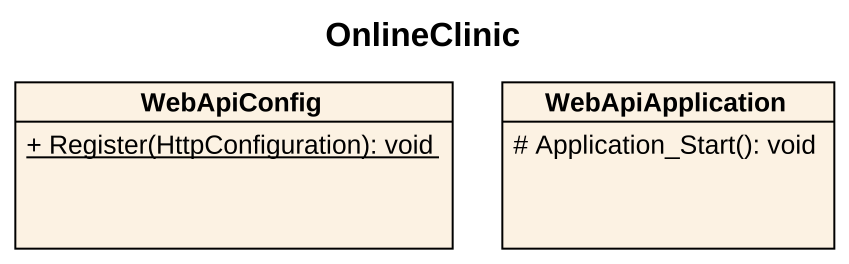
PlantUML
@startuml
title OnlineClinic
hide circle
hide empty members
skinparam classAttributeIconSize 0
class WebApiConfig {
  {static} + Register(HttpConfiguration): void
}
class WebApiApplication {
  # Application_Start(): void
}
@enduml
